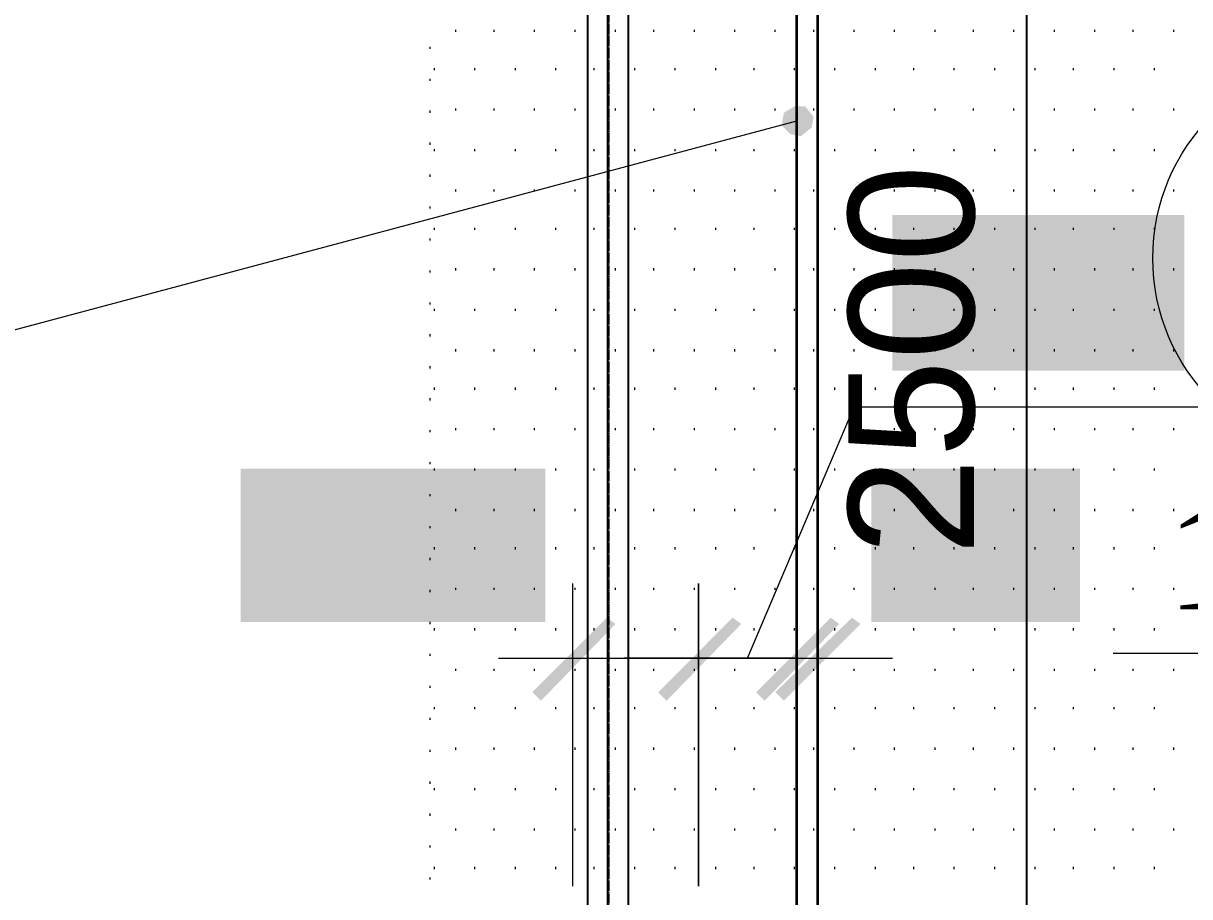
# Model space of a CAD drawing. Header units: millimetres. Extents: x -383313 to -161684, y -117025 to 99224.
# Drawn here: x -331678 to -329360, y -15649 to -13913 of the extents above; entities that cross this region are included whole.
import ezdxf
from ezdxf.enums import TextEntityAlignment as Align

# ---------------------------------------------------------------- set-up
doc = ezdxf.new("R2010")
doc.units = ezdxf.units.MM
doc.header["$MEASUREMENT"] = 0
doc.linetypes.add('PS-GOST2.303 5', pattern=[24, 20, -1.5, 1, -1.5])
doc.layers.get('Defpoints').update_dxf_attribs({"color": 31})
for name, color, linetype in [('001__КОНСТРУКТИВ__Двери', 13, 'Continuous'), ('001__КОНСТРУКТИВ__размеры внутр.', 7, 'Continuous'), ('0expl', 30, 'Continuous'), ('PDF_Geometry', 7, 'Continuous'), ('PDF_Solid Fills', 7, 'Continuous'), ('PS_Оси', 5, 'PS-GOST2.303 5')]:
    doc.layers.add(name, color=color, linetype=linetype)
doc.styles.add('PSTUDIO', font='arial.ttf')
doc.styles.add('TXT0', font='times.ttf')
doc.dimstyles.new('PS_TICK', dxfattribs={"dimscale": 100, "dimtxt": 2.5, "dimasz": 1, "dimexe": 2, "dimexo": 2, "dimgap": 1, "dimtad": 1, "dimdec": 0, "dimzin": 0, "dimdsep": 46, "dimtxsty": 'PSTUDIO', "dimblk": 'ARCHTICK', "dimcen": 2, "dimdle": 1.5, "dimse1": 1, "dimse2": 1, "dimadec": 0, "dimazin": 0, "dimtfac": 1, "dimtdec": 0, "dimtix": 1, "dimtmove": 1, "dimatfit": 3, "dimldrblk": 'ARCHTICK', "dimfxl": 1, "dimtolj": 1, "dimtzin": 0, "dimarcsym": 0})

# ---------------------------------------------------------------- blocks, each defined once
blk = doc.blocks.new('_ArchTick')
at = {"color": 0, "linetype": 'ByBlock', "const_width": 0.15}
blk.add_lwpolyline([(-0.5, -0.5), (0.5, 0.5)], dxfattribs=at)
blk = doc.blocks.new('*D281')
at = {"layer": '001__КОНСТРУКТИВ__размеры внутр.', "color": 0, "lineweight": -2, "ltscale": 100, "transparency": 16777216}
blk.add_line((-336984.8, -5432.1), (-336984.8, -20232.4), dxfattribs=at)
at = {"layer": 'Defpoints', "color": 0, "ltscale": 100, "transparency": 16777216}
for p in [(-330226.1, -5582.1), (-336984.8, -20082.4), (-335014.1, -20082.4)]:
    blk.add_point(p, dxfattribs=at)
at = {"layer": '001__КОНСТРУКТИВ__размеры внутр.', "color": 0, "lineweight": -2, "ltscale": 100, "transparency": 16777216, "xscale": 100, "yscale": 100, "zscale": 100}
for p, rotation in [((-336984.8, -5582.1), 90), ((-336984.8, -20082.4), 270)]:
    blk.add_blockref('_ArchTick', p, dxfattribs=dict(at, rotation=rotation))
at = {"layer": '001__КОНСТРУКТИВ__размеры внутр.', "color": 0, "ltscale": 100, "transparency": 16777216, "insert": (-337212.4, -12832.2), "char_height": 250, "attachment_point": 5, "rotation": 90, "style": 'PSTUDIO'}
blk.add_mtext('\\A1;14500', dxfattribs=at)
blk = doc.blocks.new('*D287')
at = {"layer": '001__КОНСТРУКТИВ__размеры внутр.', "color": 0, "lineweight": -2, "ltscale": 100, "transparency": 16777216}
blk.add_line((-329684.2, -13182.1), (-329684.2, -15982.1), dxfattribs=at)
at = {"layer": 'Defpoints', "color": 0, "ltscale": 100, "transparency": 16777216}
for p in [(-330226.1, -13332.1), (-330226.1, -15832.1), (-329684.2, -15832.1)]:
    blk.add_point(p, dxfattribs=at)
at = {"layer": '001__КОНСТРУКТИВ__размеры внутр.', "color": 0, "lineweight": -2, "ltscale": 100, "transparency": 16777216, "xscale": 100, "yscale": 100, "zscale": 100}
for p, rotation in [((-329684.2, -13332.1), 90), ((-329684.2, -15832.1), 270)]:
    blk.add_blockref('_ArchTick', p, dxfattribs=dict(at, rotation=rotation))
at = {"layer": '001__КОНСТРУКТИВ__размеры внутр.', "color": 0, "ltscale": 100, "transparency": 16777216, "insert": (-329911.8, -14582.1), "char_height": 250, "attachment_point": 5, "rotation": 90, "style": 'PSTUDIO'}
blk.add_mtext('\\A1;2500', dxfattribs=at)
blk = doc.blocks.new('be301')
at = {"color": 0, "linetype": 'ByBlock', "lineweight": 0}
blk.add_line((-4.79, -7.847), (4.668, -7.847), dxfattribs=at)
blk.add_circle((0, 0), 4, dxfattribs=at)
at = {"color": 0, "linetype": 'ByBlock', "lineweight": 0, "style": 'TXT0', "width": 0.8}
blk.add_attdef('ENOM', text='', height=3, dxfattribs=at).set_placement((0, 0), align=Align.MIDDLE)
at = {"color": 0, "linetype": 'ByBlock', "lineweight": 0, "style": 'TXT0', "width": 0.8, "flags": 1}
blk.add_attdef('ETYP', text='', height=3, dxfattribs=at).set_placement((0, 0), align=Align.MIDDLE)
at = {"color": 0, "linetype": 'ByBlock', "lineweight": 0, "style": 'TXT0', "flags": 1}
for tag, p, width in [('ENAI', (8.158, -1.004), 0.9), ('EPER', (13.86, -4.207), 0.9), ('NOTD', (13.646, -6.774), 0.9), ('WTOP', (13.646, -10.107), 0.9), ('KTG', (-4.212, -12.124), 0.8), ('WBOT', (13.646, -13.441), 0.9), ('ATOP', (13.646, -16.774), 0.9), ('ABOT', (13.646, -20.107), 0.9)]:
    blk.add_attdef(tag, p, '', height=2, dxfattribs=dict(at, width=width))
at = {"color": 0, "linetype": 'ByBlock', "lineweight": 0, "style": 'TXT0', "width": 0.9}
blk.add_attdef('EAREA', text='', height=2, dxfattribs=at).set_placement((0.047, -6.981), align=Align.CENTER)
blk = doc.blocks.new('A$Cf5759c35')
at = {"layer": 'PDF_Solid Fills'}
for points in [[(28629.9, 3945.5), (28608.7, 3945.5), (28604.5, 3941.2), (28600.2, 3937), (28596, 3928.5), (28591.8, 3924.3), (28587.5, 3920.1), (28583.3, 3911.6), (28579.1, 3911.6), (28570.6, 3907.4), (28566.4, 3903.1), (28562.1, 3898.9), (28553.7, 3894.7), (28596, 3890.4), (28596, 3695.7), (28629.9, 3695.7)], [(28786.5, 3945.5), (28786.5, 3945.5), (28765.3, 3945.5), (28756.9, 3941.2), (28752.6, 3941.2), (28744.2, 3937), (28739.9, 3932.8), (28735.7, 3928.5), (28731.5, 3924.3), (28790.7, 3920.1), (28795, 3920.1), (28803.4, 3920.1), (28807.7, 3915.8), (28811.9, 3915.8), (28820.4, 3911.6), (28824.6, 3907.4), (28824.6, 3903.1), (28828.8, 3898.9), (28833.1, 3890.4), (28837.3, 3886.2), (28837.3, 3877.7), (28837.3, 3873.5), (28837.3, 3865), (28837.3, 3860.8), (28837.3, 3852.3), (28837.3, 3843.9), (28833.1, 3839.6), (28833.1, 3831.2), (28828.8, 3826.9), (28824.6, 3822.7), (28820.4, 3818.5), (28816.1, 3814.2), (28841.5, 3814.2), (28841.5, 3805.8), (28841.5, 3805.8), (28841.5, 3797.3), (28841.5, 3788.8), (28841.5, 3784.6), (28837.3, 3776.1), (28837.3, 3767.7), (28837.3, 3767.7), (28833.1, 3759.2), (28833.1, 3750.7), (28828.8, 3746.5), (28824.6, 3742.3), (28824.6, 3738), (28820.4, 3733.8), (28811.9, 3725.3), (28807.7, 3721.1), (28803.4, 3721.1), (28799.2, 3716.9), (28790.7, 3716.9), (28782.3, 3716.9), (28841.5, 3712.6), (28845.8, 3716.9), (28850, 3725.3), (28854.2, 3729.6), (28854.2, 3738), (28858.5, 3742.3), (28862.7, 3750.7), (28862.7, 3750.7), (28862.7, 3755), (28866.9, 3759.2), (28866.9, 3767.7), (28866.9, 3771.9), (28871.2, 3780.4), (28871.2, 3784.6), (28871.2, 3793.1), (28871.2, 3801.5), (28871.2, 3810), (28871.2, 3818.5), (28871.2, 3826.9), (28871.2, 3826.9), (28871.2, 3835.4), (28871.2, 3843.9), (28871.2, 3852.3), (28871.2, 3860.8), (28871.2, 3869.3), (28866.9, 3873.5), (28866.9, 3882), (28866.9, 3886.2), (28862.7, 3890.4), (28862.7, 3894.7), (28862.7, 3898.9), (28858.5, 3903.1), (28854.2, 3911.6), (28850, 3915.8), (28845.8, 3920.1), (28841.5, 3924.3), (28837.3, 3928.5), (28833.1, 3932.8), (28824.6, 3937), (28820.4, 3941.2), (28811.9, 3941.2), (28807.7, 3945.5), (28799.2, 3945.5), (28795, 3945.5)], [(29057.4, 3941.2), (28930.4, 3941.2), (28909.3, 3814.2), (28938.9, 3810), (28938.9, 3814.2), (28943.1, 3818.5), (28951.6, 3822.7), (28955.8, 3826.9), (28955.8, 3826.9), (28960.1, 3831.2), (28968.5, 3831.2), (28977, 3835.4), (28981.2, 3835.4), (29044.7, 3839.6), (29044.7, 3839.6), (29040.5, 3843.9), (28943.1, 3843.9), (28955.8, 3911.6), (29057.4, 3911.6)], [(28731.5, 3924.3), (28727.2, 3920.1), (28723, 3915.8), (28718.8, 3907.4), (28714.5, 3903.1), (28714.5, 3898.9), (28710.3, 3890.4), (28710.3, 3886.2), (28710.3, 3877.7), (28706.1, 3869.3), (28706.1, 3860.8), (28706.1, 3856.6), (28710.3, 3852.3), (28710.3, 3843.9), (28710.3, 3835.4), (28714.5, 3831.2), (28714.5, 3822.7), (28718.8, 3818.5), (28723, 3814.2), (28723, 3805.8), (28727.2, 3801.5), (28790.7, 3805.8), (28782.3, 3805.8), (28778, 3810), (28769.6, 3810), (28765.3, 3814.2), (28761.1, 3818.5), (28752.6, 3822.7), (28752.6, 3822.7), (28748.4, 3826.9), (28744.2, 3835.4), (28744.2, 3839.6), (28739.9, 3848.1), (28739.9, 3852.3), (28739.9, 3860.8), (28739.9, 3869.3), (28739.9, 3873.5), (28744.2, 3882), (28744.2, 3886.2), (28748.4, 3894.7), (28748.4, 3898.9), (28752.6, 3903.1), (28761.1, 3911.6), (28765.3, 3915.8), (28769.6, 3915.8), (28778, 3920.1), (28782.3, 3920.1), (28790.7, 3920.1)], [(28553.7, 3894.7), (28549.4, 3890.4), (28545.2, 3886.2), (28536.7, 3882), (28536.7, 3852.3), (28536.7, 3856.6), (28545.2, 3856.6), (28549.4, 3860.8), (28553.7, 3860.8), (28562.1, 3865), (28570.6, 3869.3), (28570.6, 3869.3), (28574.8, 3873.5), (28583.3, 3877.7), (28587.5, 3882), (28591.8, 3886.2), (28596, 3890.4)], [(28989.7, 3860.8), (28989.7, 3860.8), (28977, 3860.8), (28968.5, 3856.6), (28960.1, 3856.6), (28955.8, 3852.3), (28951.6, 3848.1), (28943.1, 3843.9), (29040.5, 3843.9), (29036.3, 3848.1), (29027.8, 3852.3), (29023.6, 3856.6), (29019.3, 3856.6), (29010.9, 3860.8), (29006.6, 3860.8), (28998.2, 3860.8)], [(29044.7, 3839.6), (28981.2, 3835.4), (28989.7, 3835.4), (28998.2, 3831.2), (29006.6, 3831.2), (29010.9, 3826.9), (29015.1, 3822.7), (29019.3, 3818.5), (29023.6, 3814.2), (29027.8, 3810), (29032, 3805.8), (29032, 3797.3), (29036.3, 3793.1), (29036.3, 3784.6), (29036.3, 3776.1), (29036.3, 3776.1), (29036.3, 3771.9), (29036.3, 3763.4), (29032, 3755), (29032, 3750.7), (29027.8, 3742.3), (29023.6, 3738), (29019.3, 3733.8), (29019.3, 3733.8), (29015.1, 3725.3), (29006.6, 3725.3), (29002.4, 3721.1), (28998.2, 3716.9), (28989.7, 3716.9), (28981.2, 3716.9), (29044.7, 3716.9), (29049, 3721.1), (29049, 3721.1), (29053.2, 3729.6), (29057.4, 3733.8), (29061.7, 3738), (29061.7, 3746.5), (29065.9, 3750.7), (29065.9, 3759.2), (29065.9, 3767.7), (29070.1, 3771.9), (29070.1, 3780.4), (29070.1, 3784.6), (29065.9, 3788.8), (29065.9, 3797.3), (29065.9, 3805.8), (29061.7, 3810), (29061.7, 3818.5), (29057.4, 3822.7), (29053.2, 3826.9), (29049, 3835.4)], [(28816.1, 3814.2), (28807.7, 3810), (28795, 3810), (28790.7, 3805.8), (28727.2, 3801.5), (28731.5, 3801.5), (28739.9, 3797.3), (28744.2, 3793.1), (28748.4, 3788.8), (28756.9, 3784.6), (28761.1, 3784.6), (28769.6, 3780.4), (28773.8, 3780.4), (28782.3, 3780.4), (28782.3, 3780.4), (28790.7, 3780.4), (28799.2, 3780.4), (28803.4, 3784.6), (28811.9, 3784.6), (28816.1, 3788.8), (28816.1, 3788.8), (28824.6, 3793.1), (28828.8, 3797.3), (28833.1, 3801.5), (28837.3, 3805.8), (28841.5, 3814.2)], [(28739.9, 3755), (28714.5, 3755), (28714.5, 3742.3), (28718.8, 3733.8), (28718.8, 3729.6), (28723, 3721.1), (28727.2, 3716.9), (28731.5, 3712.6), (28735.7, 3708.4), (28735.7, 3704.2), (28744.2, 3699.9), (28748.4, 3699.9), (28752.6, 3695.7), (28761.1, 3695.7), (28769.6, 3691.5), (28773.8, 3691.5), (28782.3, 3691.5), (28786.5, 3691.5), (28795, 3691.5), (28799.2, 3691.5), (28807.7, 3695.7), (28811.9, 3695.7), (28820.4, 3699.9), (28824.6, 3704.2), (28833.1, 3704.2), (28837.3, 3708.4), (28841.5, 3712.6), (28782.3, 3716.9), (28782.3, 3716.9), (28773.8, 3716.9), (28765.3, 3721.1), (28761.1, 3721.1), (28756.9, 3725.3), (28752.6, 3729.6), (28748.4, 3733.8), (28744.2, 3742.3), (28744.2, 3746.5)], [(28934.7, 3763.4), (28900.8, 3759.2), (28905, 3759.2), (28905, 3742.3), (28909.3, 3738), (28909.3, 3729.6), (28913.5, 3725.3), (28917.7, 3721.1), (28922, 3716.9), (28926.2, 3712.6), (28930.4, 3708.4), (28934.7, 3704.2), (28943.1, 3699.9), (28947.4, 3695.7), (28955.8, 3695.7), (28960.1, 3695.7), (28968.5, 3691.5), (28977, 3691.5), (28981.2, 3691.5), (28985.5, 3691.5), (28989.7, 3691.5), (28998.2, 3691.5), (29006.6, 3695.7), (29010.9, 3695.7), (29019.3, 3699.9), (29023.6, 3699.9), (29027.8, 3704.2), (29036.3, 3708.4), (29040.5, 3712.6), (29044.7, 3716.9), (28981.2, 3716.9), (28981.2, 3716.9), (28977, 3716.9), (28968.5, 3716.9), (28964.3, 3721.1), (28955.8, 3725.3), (28951.6, 3729.6), (28947.4, 3733.8), (28943.1, 3738), (28943.1, 3742.3), (28938.9, 3750.7), (28934.7, 3755)], [(27330.2, 3441.7), (27309.1, 3441.7), (27300.6, 3437.5), (27296.4, 3437.5), (27287.9, 3433.2), (27283.7, 3433.2), (27279.4, 3429), (27275.2, 3424.8), (27271, 3420.5), (27266.7, 3416.3), (27262.5, 3412.1), (27258.3, 3403.6), (27254, 3399.4), (27254, 3390.9), (27249.8, 3386.7), (27249.8, 3378.2), (27249.8, 3369.7), (27279.4, 3365.5), (27279.4, 3374), (27283.7, 3382.4), (27283.7, 3386.7), (27287.9, 3395.1), (27292.1, 3399.4), (27296.4, 3403.6), (27296.4, 3407.8), (27304.8, 3412.1), (27309.1, 3412.1), (27313.3, 3416.3), (27321.8, 3416.3), (27330.2, 3416.3), (27393.7, 3416.3), (27385.3, 3424.8), (27385.3, 3424.8), (27381, 3429), (27376.8, 3429), (27372.6, 3433.2), (27364.1, 3437.5), (27359.9, 3437.5), (27351.4, 3441.7), (27347.2, 3441.7), (27338.7, 3441.7)], [(27596.9, 3437.5), (27469.9, 3437.5), (27448.8, 3310.5), (27478.4, 3306.2), (27478.4, 3310.5), (27482.6, 3314.7), (27491.1, 3318.9), (27495.3, 3323.2), (27495.3, 3323.2), (27499.6, 3327.4), (27508, 3327.4), (27516.5, 3331.6), (27520.7, 3331.6), (27584.2, 3335.9), (27584.2, 3335.9), (27580, 3340.1), (27482.6, 3340.1), (27495.3, 3407.8), (27596.9, 3407.8)], [(27719.7, 3441.7), (27719.7, 3441.7), (27694.3, 3441.7), (27690.1, 3437.5), (27685.8, 3437.5), (27677.4, 3433.2), (27673.1, 3429), (27673.1, 3429), (27668.9, 3424.8), (27664.7, 3416.3), (27719.7, 3416.3), (27719.7, 3416.3), (27728.2, 3416.3), (27732.4, 3416.3), (27740.9, 3412.1), (27745.1, 3407.8), (27749.3, 3403.6), (27753.6, 3395.1), (27753.6, 3395.1), (27757.8, 3390.9), (27757.8, 3386.7), (27762, 3382.4), (27762, 3378.2), (27762, 3374), (27766.3, 3365.5), (27766.3, 3357), (27766.3, 3352.8), (27766.3, 3344.3), (27766.3, 3335.9), (27766.3, 3323.2), (27766.3, 3314.7), (27766.3, 3314.7), (27766.3, 3302), (27766.3, 3293.5), (27766.3, 3285.1), (27766.3, 3276.6), (27766.3, 3272.4), (27766.3, 3263.9), (27762, 3255.4), (27762, 3251.2), (27762, 3247), (27757.8, 3242.7), (27757.8, 3238.5), (27753.6, 3234.3), (27753.6, 3230), (27749.3, 3225.8), (27740.9, 3221.6), (27736.6, 3217.3), (27732.4, 3213.1), (27723.9, 3213.1), (27719.7, 3213.1), (27664.7, 3208.9), (27668.9, 3204.6), (27673.1, 3200.4), (27677.4, 3196.2), (27685.8, 3196.2), (27690.1, 3191.9), (27698.5, 3191.9), (27702.8, 3187.7), (27711.2, 3187.7), (27719.7, 3187.7), (27719.7, 3187.7), (27728.2, 3187.7), (27732.4, 3187.7), (27740.9, 3191.9), (27745.1, 3191.9), (27753.6, 3196.2), (27757.8, 3200.4), (27762, 3200.4), (27766.3, 3204.6), (27770.5, 3208.9), (27774.7, 3213.1), (27779, 3217.3), (27783.2, 3225.8), (27783.2, 3230), (27787.4, 3238.5), (27791.7, 3242.7), (27791.7, 3247), (27791.7, 3251.2), (27795.9, 3255.4), (27795.9, 3263.9), (27795.9, 3268.1), (27795.9, 3276.6), (27800.1, 3285.1), (27800.1, 3289.3), (27800.1, 3297.8), (27800.1, 3306.2), (27800.1, 3314.7), (27800.1, 3318.9), (27800.1, 3327.4), (27800.1, 3335.9), (27800.1, 3344.3), (27800.1, 3348.6), (27795.9, 3357), (27795.9, 3361.3), (27795.9, 3369.7), (27795.9, 3374), (27791.7, 3382.4), (27791.7, 3386.7), (27787.4, 3395.1), (27783.2, 3399.4), (27783.2, 3407.8), (27779, 3412.1), (27779, 3412.1), (27774.7, 3416.3), (27770.5, 3420.5), (27766.3, 3429), (27757.8, 3433.2), (27753.6, 3433.2), (27753.6, 3437.5), (27745.1, 3437.5), (27740.9, 3441.7), (27732.4, 3441.7), (27723.9, 3441.7)], [(28634.1, 3441.7), (28608.7, 3441.7), (28494.4, 3280.8), (28494.4, 3251.2), (28604.5, 3251.2), (28604.5, 3191.9), (28634.1, 3191.9), (28634.1, 3251.2), (28668, 3251.2), (28668, 3280.8), (28634.1, 3280.8), (28524, 3280.8), (28604.5, 3390.9)], [(28634.1, 3441.7), (28604.5, 3390.9), (28604.5, 3280.8), (28524, 3280.8), (28634.1, 3280.8)], [(28782.3, 3441.7), (28782.3, 3441.7), (28756.9, 3441.7), (28752.6, 3437.5), (28748.4, 3437.5), (28739.9, 3433.2), (28735.7, 3429), (28735.7, 3429), (28731.5, 3424.8), (28727.2, 3416.3), (28782.3, 3416.3), (28782.3, 3416.3), (28790.7, 3416.3), (28795, 3416.3), (28803.4, 3412.1), (28807.7, 3407.8), (28811.9, 3403.6), (28816.1, 3395.1), (28816.1, 3395.1), (28820.4, 3390.9), (28820.4, 3386.7), (28824.6, 3382.4), (28824.6, 3378.2), (28824.6, 3374), (28828.8, 3365.5), (28828.8, 3357), (28828.8, 3352.8), (28828.8, 3344.3), (28828.8, 3335.9), (28828.8, 3323.2), (28828.8, 3314.7), (28828.8, 3314.7), (28828.8, 3302), (28828.8, 3293.5), (28828.8, 3285.1), (28828.8, 3276.6), (28828.8, 3272.4), (28828.8, 3263.9), (28824.6, 3255.4), (28824.6, 3251.2), (28824.6, 3247), (28820.4, 3242.7), (28820.4, 3238.5), (28816.1, 3234.3), (28816.1, 3230), (28811.9, 3225.8), (28803.4, 3221.6), (28799.2, 3217.3), (28795, 3213.1), (28786.5, 3213.1), (28782.3, 3213.1), (28727.2, 3208.9), (28731.5, 3204.6), (28735.7, 3200.4), (28739.9, 3196.2), (28748.4, 3196.2), (28752.6, 3191.9), (28761.1, 3191.9), (28765.3, 3187.7), (28773.8, 3187.7), (28782.3, 3187.7), (28782.3, 3187.7), (28790.7, 3187.7), (28795, 3187.7), (28803.4, 3191.9), (28807.7, 3191.9), (28816.1, 3196.2), (28820.4, 3200.4), (28824.6, 3200.4), (28828.8, 3204.6), (28833.1, 3208.9), (28837.3, 3213.1), (28841.5, 3217.3), (28845.8, 3225.8), (28845.8, 3230), (28850, 3238.5), (28854.2, 3242.7), (28854.2, 3247), (28854.2, 3251.2), (28858.5, 3255.4), (28858.5, 3263.9), (28858.5, 3268.1), (28858.5, 3276.6), (28862.7, 3285.1), (28862.7, 3289.3), (28862.7, 3297.8), (28862.7, 3306.2), (28862.7, 3314.7), (28862.7, 3318.9), (28862.7, 3327.4), (28862.7, 3335.9), (28862.7, 3344.3), (28862.7, 3348.6), (28858.5, 3357), (28858.5, 3361.3), (28858.5, 3369.7), (28858.5, 3374), (28854.2, 3382.4), (28854.2, 3386.7), (28850, 3395.1), (28845.8, 3399.4), (28845.8, 3407.8), (28841.5, 3412.1), (28841.5, 3412.1), (28837.3, 3416.3), (28833.1, 3420.5), (28828.8, 3429), (28820.4, 3433.2), (28816.1, 3433.2), (28816.1, 3437.5), (28807.7, 3437.5), (28803.4, 3441.7), (28795, 3441.7), (28786.5, 3441.7)], [(27393.7, 3416.3), (27330.2, 3416.3), (27347.2, 3416.3), (27351.4, 3412.1), (27359.9, 3407.8), (27364.1, 3403.6), (27364.1, 3403.6), (27368.3, 3399.4), (27372.6, 3395.1), (27376.8, 3386.7), (27376.8, 3382.4), (27376.8, 3374), (27376.8, 3369.7), (27376.8, 3361.3), (27372.6, 3357), (27372.6, 3348.6), (27368.3, 3344.3), (27364.1, 3335.9), (27359.9, 3335.9), (27355.6, 3331.6), (27351.4, 3327.4), (27347.2, 3323.2), (27342.9, 3314.7), (27338.7, 3310.5), (27334.5, 3306.2), (27326, 3302), (27321.8, 3297.8), (27313.3, 3289.3), (27309.1, 3285.1), (27300.6, 3280.8), (27296.4, 3272.4), (27287.9, 3268.1), (27283.7, 3263.9), (27279.4, 3259.7), (27275.2, 3255.4), (27271, 3251.2), (27266.7, 3247), (27262.5, 3242.7), (27258.3, 3238.5), (27254, 3230), (27254, 3225.8), (27249.8, 3217.3), (27245.6, 3213.1), (27245.6, 3213.1), (27245.6, 3204.6), (27245.6, 3200.4), (27241.3, 3191.9), (27410.7, 3191.9), (27410.7, 3221.6), (27287.9, 3221.6), (27287.9, 3221.6), (27287.9, 3225.8), (27292.1, 3234.3), (27300.6, 3238.5), (27300.6, 3238.5), (27304.8, 3242.7), (27309.1, 3247), (27313.3, 3251.2), (27321.8, 3255.4), (27326, 3263.9), (27334.5, 3268.1), (27334.5, 3272.4), (27342.9, 3276.6), (27351.4, 3280.8), (27355.6, 3289.3), (27359.9, 3293.5), (27364.1, 3297.8), (27372.6, 3302), (27376.8, 3306.2), (27376.8, 3310.5), (27381, 3314.7), (27385.3, 3314.7), (27389.5, 3323.2), (27393.7, 3327.4), (27398, 3331.6), (27398, 3340.1), (27402.2, 3344.3), (27402.2, 3348.6), (27406.4, 3352.8), (27406.4, 3361.3), (27406.4, 3365.5), (27406.4, 3374), (27406.4, 3374), (27406.4, 3382.4), (27406.4, 3386.7), (27406.4, 3395.1), (27402.2, 3399.4), (27398, 3407.8), (27398, 3412.1)], [(27664.7, 3416.3), (27660.4, 3412.1), (27656.2, 3407.8), (27652, 3399.4), (27647.7, 3395.1), (27647.7, 3386.7), (27643.5, 3386.7), (27643.5, 3378.2), (27643.5, 3374), (27639.3, 3365.5), (27639.3, 3361.3), (27639.3, 3352.8), (27639.3, 3348.6), (27639.3, 3340.1), (27639.3, 3331.6), (27635, 3323.2), (27635, 3314.7), (27635, 3310.5), (27635, 3302), (27639.3, 3293.5), (27639.3, 3285.1), (27639.3, 3276.6), (27639.3, 3268.1), (27639.3, 3263.9), (27643.5, 3255.4), (27643.5, 3251.2), (27647.7, 3242.7), (27647.7, 3238.5), (27652, 3234.3), (27652, 3225.8), (27656.2, 3221.6), (27660.4, 3217.3), (27660.4, 3213.1), (27664.7, 3208.9), (27719.7, 3213.1), (27715.5, 3213.1), (27711.2, 3213.1), (27702.8, 3217.3), (27698.5, 3217.3), (27694.3, 3221.6), (27685.8, 3225.8), (27681.6, 3234.3), (27681.6, 3234.3), (27681.6, 3238.5), (27677.4, 3242.7), (27677.4, 3247), (27673.1, 3251.2), (27673.1, 3259.7), (27673.1, 3263.9), (27668.9, 3272.4), (27668.9, 3280.8), (27668.9, 3289.3), (27668.9, 3297.8), (27668.9, 3306.2), (27668.9, 3314.7), (27668.9, 3323.2), (27668.9, 3331.6), (27668.9, 3340.1), (27668.9, 3348.6), (27668.9, 3357), (27673.1, 3361.3), (27673.1, 3369.7), (27673.1, 3374), (27677.4, 3382.4), (27677.4, 3386.7), (27681.6, 3390.9), (27681.6, 3395.1), (27685.8, 3399.4), (27690.1, 3403.6), (27694.3, 3407.8), (27698.5, 3412.1), (27702.8, 3416.3), (27711.2, 3416.3), (27719.7, 3416.3)], [(28727.2, 3416.3), (28723, 3412.1), (28718.8, 3407.8), (28714.5, 3399.4), (28710.3, 3395.1), (28710.3, 3386.7), (28706.1, 3386.7), (28706.1, 3378.2), (28706.1, 3374), (28701.8, 3365.5), (28701.8, 3361.3), (28701.8, 3352.8), (28701.8, 3348.6), (28701.8, 3340.1), (28701.8, 3331.6), (28697.6, 3323.2), (28697.6, 3314.7), (28697.6, 3310.5), (28697.6, 3302), (28701.8, 3293.5), (28701.8, 3285.1), (28701.8, 3276.6), (28701.8, 3268.1), (28701.8, 3263.9), (28706.1, 3255.4), (28706.1, 3251.2), (28710.3, 3242.7), (28710.3, 3238.5), (28714.5, 3234.3), (28714.5, 3225.8), (28718.8, 3221.6), (28723, 3217.3), (28723, 3213.1), (28727.2, 3208.9), (28782.3, 3213.1), (28778, 3213.1), (28773.8, 3213.1), (28765.3, 3217.3), (28761.1, 3217.3), (28756.9, 3221.6), (28748.4, 3225.8), (28744.2, 3234.3), (28744.2, 3234.3), (28744.2, 3238.5), (28739.9, 3242.7), (28739.9, 3247), (28735.7, 3251.2), (28735.7, 3259.7), (28735.7, 3263.9), (28731.5, 3272.4), (28731.5, 3280.8), (28731.5, 3289.3), (28731.5, 3297.8), (28731.5, 3306.2), (28731.5, 3314.7), (28731.5, 3323.2), (28731.5, 3331.6), (28731.5, 3340.1), (28731.5, 3348.6), (28731.5, 3357), (28735.7, 3361.3), (28735.7, 3369.7), (28735.7, 3374), (28739.9, 3382.4), (28739.9, 3386.7), (28744.2, 3390.9), (28744.2, 3395.1), (28748.4, 3399.4), (28752.6, 3403.6), (28756.9, 3407.8), (28761.1, 3412.1), (28765.3, 3416.3), (28773.8, 3416.3), (28782.3, 3416.3)], [(27529.2, 3357), (27529.2, 3357), (27516.5, 3357), (27508, 3352.8), (27499.6, 3352.8), (27495.3, 3348.6), (27491.1, 3344.3), (27482.6, 3340.1), (27580, 3340.1), (27575.8, 3344.3), (27567.3, 3348.6), (27563.1, 3352.8), (27558.8, 3352.8), (27550.4, 3357), (27546.1, 3357), (27537.7, 3357)], [(27584.2, 3335.9), (27520.7, 3331.6), (27529.2, 3331.6), (27537.7, 3327.4), (27546.1, 3327.4), (27550.4, 3323.2), (27554.6, 3318.9), (27558.8, 3314.7), (27563.1, 3310.5), (27567.3, 3306.2), (27571.5, 3302), (27571.5, 3293.5), (27575.8, 3289.3), (27575.8, 3280.8), (27575.8, 3272.4), (27575.8, 3272.4), (27575.8, 3268.1), (27575.8, 3259.7), (27571.5, 3251.2), (27571.5, 3247), (27567.3, 3238.5), (27563.1, 3234.3), (27558.8, 3230), (27558.8, 3230), (27554.6, 3221.6), (27546.1, 3221.6), (27541.9, 3217.3), (27537.7, 3213.1), (27529.2, 3213.1), (27520.7, 3213.1), (27584.2, 3213.1), (27588.5, 3217.3), (27588.5, 3217.3), (27592.7, 3225.8), (27596.9, 3230), (27601.2, 3234.3), (27601.2, 3242.7), (27605.4, 3247), (27605.4, 3255.4), (27605.4, 3263.9), (27609.6, 3268.1), (27609.6, 3276.6), (27609.6, 3280.8), (27605.4, 3285.1), (27605.4, 3293.5), (27605.4, 3302), (27601.2, 3306.2), (27601.2, 3314.7), (27596.9, 3318.9), (27592.7, 3323.2), (27588.5, 3331.6)], [(27474.2, 3259.7), (27440.3, 3255.4), (27444.5, 3255.4), (27444.5, 3238.5), (27448.8, 3234.3), (27448.8, 3225.8), (27453, 3221.6), (27457.2, 3217.3), (27461.5, 3213.1), (27465.7, 3208.9), (27469.9, 3204.6), (27474.2, 3200.4), (27482.6, 3196.2), (27486.9, 3191.9), (27495.3, 3191.9), (27499.6, 3191.9), (27508, 3187.7), (27516.5, 3187.7), (27520.7, 3187.7), (27525, 3187.7), (27529.2, 3187.7), (27537.7, 3187.7), (27546.1, 3191.9), (27550.4, 3191.9), (27558.8, 3196.2), (27563.1, 3196.2), (27567.3, 3200.4), (27575.8, 3204.6), (27580, 3208.9), (27584.2, 3213.1), (27520.7, 3213.1), (27520.7, 3213.1), (27516.5, 3213.1), (27508, 3213.1), (27503.8, 3217.3), (27495.3, 3221.6), (27491.1, 3225.8), (27486.9, 3230), (27482.6, 3234.3), (27482.6, 3238.5), (27478.4, 3247), (27474.2, 3251.2)]]:
    blk.add_hatch(color=8, dxfattribs=at).paths.add_polyline_path(points)
at = {"layer": 'PDF_Geometry', "color": 8, "lineweight": 35}
blk.add_lwpolyline([(38379.2, 12310.5), (28320.8, 12310.5), (28320.8, -7277.1), (28422.4, -7277.1), (28422.4, -3564.5), (28363.2, -3564.5), (28363.2, -1066.8), (28422.4, -1066.8), (28422.4, 2434.2), (28363.2, 2434.2), (28363.2, 4931.8), (28422.4, 4931.8), (28422.4, 8432.8), (28363.2, 8432.8), (28363.2, 10934.7), (28422.4, 10934.7), (28422.4, 12208.9), (38379.2, 12208.9)], dxfattribs=at)
at = {"layer": 'PDF_Geometry', "color": 8, "lineweight": 9}
for points in [[(27643.5, 4334.9), (27643.5, 4339.2)], [(27719.7, 4334.9), (27719.7, 4339.2)], [(27800.1, 4334.9), (27800.1, 4339.2)], [(27880.6, 4334.9), (27880.6, 4339.2)], [(27961, 4334.9), (27961, 4339.2)], [(28037.2, 4334.9), (28037.2, 4339.2)], [(28117.6, 4334.9), (28117.6, 4339.2)], [(28198.1, 4334.9), (28198.1, 4339.2)], [(28278.5, 4334.9), (28278.5, 4339.2)], [(28354.7, 4334.9), (28354.7, 4339.2)], [(28435.1, 4334.9), (28435.1, 4339.2)], [(28515.6, 4334.9), (28515.6, 4339.2)], [(28596, 4334.9), (28596, 4339.2)], [(28672.2, 4334.9), (28672.2, 4339.2)], [(28752.6, 4334.9), (28752.6, 4339.2)], [(28833.1, 4334.9), (28833.1, 4339.2)], [(28913.5, 4334.9), (28913.5, 4339.2)], [(28989.7, 4334.9), (28989.7, 4339.2)], [(29070.1, 4334.9), (29070.1, 4339.2)], [(27601.2, 4258.7), (27601.2, 4263)], [(27681.6, 4258.7), (27681.6, 4263)], [(27762, 4258.7), (27762, 4263)], [(27842.5, 4258.7), (27842.5, 4263)], [(27918.7, 4258.7), (27918.7, 4263)], [(27999.1, 4258.7), (27999.1, 4263)], [(28079.5, 4258.7), (28079.5, 4263)], [(28160, 4258.7), (28160, 4263)], [(28236.2, 4258.7), (28236.2, 4263)], [(28316.6, 4258.7), (28316.6, 4263)], [(28397, 4258.7), (28397, 4263)], [(28477.5, 4258.7), (28477.5, 4263)], [(28553.7, 4258.7), (28553.7, 4263)], [(28634.1, 4258.7), (28634.1, 4263)], [(28714.5, 4258.7), (28714.5, 4263)], [(28795, 4258.7), (28795, 4263)], [(28871.2, 4258.7), (28871.2, 4263)], [(28951.6, 4258.7), (28951.6, 4263)], [(29032, 4258.7), (29032, 4263)], [(27643.5, 4178.3), (27643.5, 4182.5)], [(27719.7, 4178.3), (27719.7, 4182.5)], [(27800.1, 4178.3), (27800.1, 4182.5)], [(27880.6, 4178.3), (27880.6, 4182.5)], [(27961, 4178.3), (27961, 4182.5)], [(28037.2, 4178.3), (28037.2, 4182.5)], [(28117.6, 4178.3), (28117.6, 4182.5)], [(28198.1, 4178.3), (28198.1, 4182.5)], [(28278.5, 4178.3), (28278.5, 4182.5)], [(28354.7, 4178.3), (28354.7, 4182.5)], [(28435.1, 4178.3), (28435.1, 4182.5)], [(28515.6, 4178.3), (28515.6, 4182.5)], [(28596, 4178.3), (28596, 4182.5)], [(28672.2, 4178.3), (28672.2, 4182.5)], [(28752.6, 4178.3), (28752.6, 4182.5)], [(28833.1, 4178.3), (28833.1, 4182.5)], [(28913.5, 4178.3), (28913.5, 4182.5)], [(28989.7, 4178.3), (28989.7, 4182.5)], [(29070.1, 4178.3), (29070.1, 4182.5)], [(27601.2, 4097.9), (27601.2, 4102.1)], [(27681.6, 4097.9), (27681.6, 4102.1)], [(27762, 4097.9), (27762, 4102.1)], [(27842.5, 4097.9), (27842.5, 4102.1)], [(27918.7, 4097.9), (27918.7, 4102.1)], [(27999.1, 4097.9), (27999.1, 4102.1)], [(28079.5, 4097.9), (28079.5, 4102.1)], [(28160, 4097.9), (28160, 4102.1)], [(28236.2, 4097.9), (28236.2, 4102.1)], [(28316.6, 4097.9), (28316.6, 4102.1)], [(28397, 4097.9), (28397, 4102.1)], [(28477.5, 4097.9), (28477.5, 4102.1)], [(28553.7, 4097.9), (28553.7, 4102.1)], [(28634.1, 4097.9), (28634.1, 4102.1)], [(28714.5, 4097.9), (28714.5, 4102.1)], [(28795, 4097.9), (28795, 4102.1)], [(28871.2, 4097.9), (28871.2, 4102.1)], [(28951.6, 4097.9), (28951.6, 4102.1)], [(29032, 4097.9), (29032, 4102.1)], [(27643.5, 4017.4), (27643.5, 4021.7)], [(27719.7, 4017.4), (27719.7, 4021.7)], [(27800.1, 4017.4), (27800.1, 4021.7)], [(27880.6, 4017.4), (27880.6, 4021.7)], [(27961, 4017.4), (27961, 4021.7)], [(28037.2, 4017.4), (28037.2, 4021.7)], [(28117.6, 4017.4), (28117.6, 4021.7)], [(28198.1, 4017.4), (28198.1, 4021.7)], [(28278.5, 4017.4), (28278.5, 4021.7)], [(28354.7, 4017.4), (28354.7, 4021.7)], [(28435.1, 4017.4), (28435.1, 4021.7)], [(28515.6, 4017.4), (28515.6, 4021.7)], [(28596, 4017.4), (28596, 4021.7)], [(28672.2, 4017.4), (28672.2, 4021.7)], [(28752.6, 4017.4), (28752.6, 4021.7)], [(28833.1, 4017.4), (28833.1, 4021.7)], [(28913.5, 4017.4), (28913.5, 4021.7)], [(28989.7, 4017.4), (28989.7, 4021.7)], [(29070.1, 4017.4), (29070.1, 4021.7)], [(27601.2, 3941.2), (27601.2, 3945.5)], [(27681.6, 3941.2), (27681.6, 3945.5)], [(27762, 3941.2), (27762, 3945.5)], [(27842.5, 3941.2), (27842.5, 3945.5)], [(27918.7, 3941.2), (27918.7, 3945.5)], [(27999.1, 3941.2), (27999.1, 3945.5)], [(28079.5, 3941.2), (28079.5, 3945.5)], [(28160, 3941.2), (28160, 3945.5)], [(28236.2, 3941.2), (28236.2, 3945.5)], [(28316.6, 3941.2), (28316.6, 3945.5)], [(28397, 3941.2), (28397, 3945.5)], [(28477.5, 3941.2), (28477.5, 3945.5)], [(28553.7, 3941.2), (28553.7, 3945.5)], [(28634.1, 3941.2), (28634.1, 3945.5)], [(28714.5, 3941.2), (28714.5, 3945.5)], [(28795, 3941.2), (28795, 3945.5)], [(28871.2, 3941.2), (28871.2, 3945.5)], [(28951.6, 3941.2), (28951.6, 3945.5)], [(29032, 3941.2), (29032, 3945.5)], [(27643.5, 3860.8), (27643.5, 3865)], [(27719.7, 3860.8), (27719.7, 3865)], [(27800.1, 3860.8), (27800.1, 3865)], [(27880.6, 3860.8), (27880.6, 3865)], [(27961, 3860.8), (27961, 3865)], [(28037.2, 3860.8), (28037.2, 3865)], [(28117.6, 3860.8), (28117.6, 3865)], [(28198.1, 3860.8), (28198.1, 3865)], [(28278.5, 3860.8), (28278.5, 3865)], [(28354.7, 3860.8), (28354.7, 3865)], [(28435.1, 3860.8), (28435.1, 3865)], [(28515.6, 3860.8), (28515.6, 3865)], [(28596, 3860.8), (28596, 3865)], [(28672.2, 3860.8), (28672.2, 3865)], [(28752.6, 3860.8), (28752.6, 3865)], [(28833.1, 3860.8), (28833.1, 3865)], [(28913.5, 3860.8), (28913.5, 3865)], [(28989.7, 3860.8), (28989.7, 3865)], [(29070.1, 3860.8), (29070.1, 3865)], [(27601.2, 3780.4), (27601.2, 3784.6)], [(27681.6, 3780.4), (27681.6, 3784.6)], [(27762, 3780.4), (27762, 3784.6)], [(27842.5, 3780.4), (27842.5, 3784.6)], [(27918.7, 3780.4), (27918.7, 3784.6)], [(27999.1, 3780.4), (27999.1, 3784.6)], [(28079.5, 3780.4), (28079.5, 3784.6)], [(28160, 3780.4), (28160, 3784.6)], [(28236.2, 3780.4), (28236.2, 3784.6)], [(28316.6, 3780.4), (28316.6, 3784.6)], [(28397, 3780.4), (28397, 3784.6)], [(28477.5, 3780.4), (28477.5, 3784.6)], [(28553.7, 3780.4), (28553.7, 3784.6)], [(28634.1, 3780.4), (28634.1, 3784.6)], [(28714.5, 3780.4), (28714.5, 3784.6)], [(28795, 3780.4), (28795, 3784.6)], [(28871.2, 3780.4), (28871.2, 3784.6)], [(28951.6, 3780.4), (28951.6, 3784.6)], [(29032, 3780.4), (29032, 3784.6)], [(27643.5, 3699.9), (27643.5, 3704.2)], [(27719.7, 3699.9), (27719.7, 3704.2)], [(27800.1, 3699.9), (27800.1, 3704.2)], [(27880.6, 3699.9), (27880.6, 3704.2)], [(27961, 3699.9), (27961, 3704.2)], [(28037.2, 3699.9), (28037.2, 3704.2)], [(28117.6, 3699.9), (28117.6, 3704.2)], [(28198.1, 3699.9), (28198.1, 3704.2)], [(28278.5, 3699.9), (28278.5, 3704.2)], [(28354.7, 3699.9), (28354.7, 3704.2)], [(28435.1, 3699.9), (28435.1, 3704.2)], [(28515.6, 3699.9), (28515.6, 3704.2)], [(28596, 3699.9), (28596, 3704.2)], [(28672.2, 3699.9), (28672.2, 3704.2)], [(28752.6, 3699.9), (28752.6, 3704.2)], [(28833.1, 3699.9), (28833.1, 3704.2)], [(28913.5, 3699.9), (28913.5, 3704.2)], [(28989.7, 3699.9), (28989.7, 3704.2)], [(29070.1, 3699.9), (29070.1, 3704.2)], [(27601.2, 3623.7), (27601.2, 3628)], [(27681.6, 3623.7), (27681.6, 3628)], [(27762, 3623.7), (27762, 3628)], [(27842.5, 3623.7), (27842.5, 3628)], [(27918.7, 3623.7), (27918.7, 3628)], [(27999.1, 3623.7), (27999.1, 3628)], [(28079.5, 3623.7), (28079.5, 3628)], [(28160, 3623.7), (28160, 3628)], [(28236.2, 3623.7), (28236.2, 3628)], [(28316.6, 3623.7), (28316.6, 3628)], [(28397, 3623.7), (28397, 3628)], [(28477.5, 3623.7), (28477.5, 3628)], [(28553.7, 3623.7), (28553.7, 3628)], [(28634.1, 3623.7), (28634.1, 3628)], [(28714.5, 3623.7), (28714.5, 3628)], [(28795, 3623.7), (28795, 3628)], [(28871.2, 3623.7), (28871.2, 3628)], [(28951.6, 3623.7), (28951.6, 3628)], [(29032, 3623.7), (29032, 3628)], [(27643.5, 3543.3), (27643.5, 3547.5)], [(27719.7, 3543.3), (27719.7, 3547.5)], [(27800.1, 3543.3), (27800.1, 3547.5)], [(27880.6, 3543.3), (27880.6, 3547.5)], [(27961, 3543.3), (27961, 3547.5)], [(28037.2, 3543.3), (28037.2, 3547.5)], [(28117.6, 3543.3), (28117.6, 3547.5)], [(28198.1, 3543.3), (28198.1, 3547.5)], [(28278.5, 3543.3), (28278.5, 3547.5)], [(28354.7, 3543.3), (28354.7, 3547.5)], [(28435.1, 3543.3), (28435.1, 3547.5)], [(28515.6, 3543.3), (28515.6, 3547.5)], [(28596, 3543.3), (28596, 3547.5)], [(28672.2, 3543.3), (28672.2, 3547.5)], [(28752.6, 3543.3), (28752.6, 3547.5)], [(28833.1, 3543.3), (28833.1, 3547.5)], [(28913.5, 3543.3), (28913.5, 3547.5)], [(28989.7, 3543.3), (28989.7, 3547.5)], [(29070.1, 3543.3), (29070.1, 3547.5)], [(27601.2, 3462.9), (27601.2, 3467.1)], [(27681.6, 3462.9), (27681.6, 3467.1)], [(27762, 3462.9), (27762, 3467.1)], [(27842.5, 3462.9), (27842.5, 3467.1)], [(27918.7, 3462.9), (27918.7, 3467.1)], [(27999.1, 3462.9), (27999.1, 3467.1)], [(28079.5, 3462.9), (28079.5, 3467.1)], [(28160, 3462.9), (28160, 3467.1)], [(28236.2, 3462.9), (28236.2, 3467.1)], [(28316.6, 3462.9), (28316.6, 3467.1)], [(28397, 3462.9), (28397, 3467.1)], [(28477.5, 3462.9), (28477.5, 3467.1)], [(28553.7, 3462.9), (28553.7, 3467.1)], [(28634.1, 3462.9), (28634.1, 3467.1)], [(28714.5, 3462.9), (28714.5, 3467.1)], [(28795, 3462.9), (28795, 3467.1)], [(28871.2, 3462.9), (28871.2, 3467.1)], [(28951.6, 3462.9), (28951.6, 3467.1)], [(29032, 3462.9), (29032, 3467.1)], [(27643.5, 3382.4), (27643.5, 3386.7)], [(27719.7, 3382.4), (27719.7, 3386.7)], [(27800.1, 3382.4), (27800.1, 3386.7)], [(27880.6, 3382.4), (27880.6, 3386.7)], [(27961, 3382.4), (27961, 3386.7)], [(28037.2, 3382.4), (28037.2, 3386.7)], [(28117.6, 3382.4), (28117.6, 3386.7)], [(28198.1, 3382.4), (28198.1, 3386.7)], [(28278.5, 3382.4), (28278.5, 3386.7)], [(28354.7, 3382.4), (28354.7, 3386.7)], [(28435.1, 3382.4), (28435.1, 3386.7)], [(28515.6, 3382.4), (28515.6, 3386.7)], [(28596, 3382.4), (28596, 3386.7)], [(28672.2, 3382.4), (28672.2, 3386.7)], [(28752.6, 3382.4), (28752.6, 3386.7)], [(28833.1, 3382.4), (28833.1, 3386.7)], [(28913.5, 3382.4), (28913.5, 3386.7)], [(28989.7, 3382.4), (28989.7, 3386.7)], [(29070.1, 3382.4), (29070.1, 3386.7)], [(27601.2, 3306.2), (27601.2, 3310.5)], [(27681.6, 3306.2), (27681.6, 3310.5)], [(27762, 3306.2), (27762, 3310.5)], [(27842.5, 3306.2), (27842.5, 3310.5)], [(27918.7, 3306.2), (27918.7, 3310.5)], [(27999.1, 3306.2), (27999.1, 3310.5)], [(28079.5, 3306.2), (28079.5, 3310.5)], [(28160, 3306.2), (28160, 3310.5)], [(28236.2, 3306.2), (28236.2, 3310.5)], [(28316.6, 3306.2), (28316.6, 3310.5)], [(28397, 3306.2), (28397, 3310.5)], [(28477.5, 3306.2), (28477.5, 3310.5)], [(28553.7, 3306.2), (28553.7, 3310.5)], [(28634.1, 3306.2), (28634.1, 3310.5)], [(28714.5, 3306.2), (28714.5, 3310.5)], [(28795, 3306.2), (28795, 3310.5)], [(28871.2, 3306.2), (28871.2, 3310.5)], [(28951.6, 3306.2), (28951.6, 3310.5)], [(29032, 3306.2), (29032, 3310.5)], [(27643.5, 3225.8), (27643.5, 3230)], [(27719.7, 3225.8), (27719.7, 3230)], [(27800.1, 3225.8), (27800.1, 3230)], [(27880.6, 3225.8), (27880.6, 3230)], [(27961, 3225.8), (27961, 3230)], [(28037.2, 3225.8), (28037.2, 3230)], [(28117.6, 3225.8), (28117.6, 3230)], [(28198.1, 3225.8), (28198.1, 3230)], [(28278.5, 3225.8), (28278.5, 3230)], [(28354.7, 3225.8), (28354.7, 3230)], [(28435.1, 3225.8), (28435.1, 3230)], [(28515.6, 3225.8), (28515.6, 3230)], [(28596, 3225.8), (28596, 3230)], [(28672.2, 3225.8), (28672.2, 3230)], [(28752.6, 3225.8), (28752.6, 3230)], [(28833.1, 3225.8), (28833.1, 3230)], [(28913.5, 3225.8), (28913.5, 3230)], [(28989.7, 3225.8), (28989.7, 3230)], [(29070.1, 3225.8), (29070.1, 3230)], [(27601.2, 3145.4), (27601.2, 3149.6)], [(27681.6, 3145.4), (27681.6, 3149.6)], [(27762, 3145.4), (27762, 3149.6)], [(27842.5, 3145.4), (27842.5, 3149.6)], [(27918.7, 3145.4), (27918.7, 3149.6)], [(27999.1, 3145.4), (27999.1, 3149.6)], [(28079.5, 3145.4), (28079.5, 3149.6)], [(28160, 3145.4), (28160, 3149.6)], [(28236.2, 3145.4), (28236.2, 3149.6)], [(28316.6, 3145.4), (28316.6, 3149.6)], [(28397, 3145.4), (28397, 3149.6)], [(28477.5, 3145.4), (28477.5, 3149.6)], [(28553.7, 3145.4), (28553.7, 3149.6)], [(28634.1, 3145.4), (28634.1, 3149.6)], [(28714.5, 3145.4), (28714.5, 3149.6)], [(28795, 3145.4), (28795, 3149.6)], [(28871.2, 3145.4), (28871.2, 3149.6)], [(28951.6, 3145.4), (28951.6, 3149.6)], [(29032, 3145.4), (29032, 3149.6)], [(27643.5, 3064.9), (27643.5, 3069.2)], [(27719.7, 3064.9), (27719.7, 3069.2)], [(27800.1, 3064.9), (27800.1, 3069.2)], [(27880.6, 3064.9), (27880.6, 3069.2)], [(27961, 3064.9), (27961, 3069.2)], [(28037.2, 3064.9), (28037.2, 3069.2)], [(28117.6, 3064.9), (28117.6, 3069.2)], [(28198.1, 3064.9), (28198.1, 3069.2)], [(28278.5, 3064.9), (28278.5, 3069.2)], [(28354.7, 3064.9), (28354.7, 3069.2)], [(28435.1, 3064.9), (28435.1, 3069.2)], [(28515.6, 3064.9), (28515.6, 3069.2)], [(28596, 3064.9), (28596, 3069.2)], [(28672.2, 3064.9), (28672.2, 3069.2)], [(28752.6, 3064.9), (28752.6, 3069.2)], [(28833.1, 3064.9), (28833.1, 3069.2)], [(28913.5, 3064.9), (28913.5, 3069.2)], [(28989.7, 3064.9), (28989.7, 3069.2)], [(29070.1, 3064.9), (29070.1, 3069.2)], [(27601.2, 2988.7), (27601.2, 2993)], [(27681.6, 2988.7), (27681.6, 2993)], [(27762, 2988.7), (27762, 2993)], [(27842.5, 2988.7), (27842.5, 2993)], [(27918.7, 2988.7), (27918.7, 2993)], [(27999.1, 2988.7), (27999.1, 2993)], [(28079.5, 2988.7), (28079.5, 2993)], [(28160, 2988.7), (28160, 2993)], [(28236.2, 2988.7), (28236.2, 2993)], [(28316.6, 2988.7), (28316.6, 2993)], [(28397, 2988.7), (28397, 2993)], [(28477.5, 2988.7), (28477.5, 2993)], [(28553.7, 2988.7), (28553.7, 2993)], [(28634.1, 2988.7), (28634.1, 2993)], [(28714.5, 2988.7), (28714.5, 2993)], [(28795, 2988.7), (28795, 2993)], [(28871.2, 2988.7), (28871.2, 2993)], [(28951.6, 2988.7), (28951.6, 2993)], [(29032, 2988.7), (29032, 2993)], [(27643.5, 2908.3), (27643.5, 2912.5)], [(27719.7, 2908.3), (27719.7, 2912.5)], [(27800.1, 2908.3), (27800.1, 2912.5)], [(27880.6, 2908.3), (27880.6, 2912.5)], [(27961, 2908.3), (27961, 2912.5)], [(28037.2, 2908.3), (28037.2, 2912.5)], [(28117.6, 2908.3), (28117.6, 2912.5)], [(28198.1, 2908.3), (28198.1, 2912.5)], [(28278.5, 2908.3), (28278.5, 2912.5)], [(28354.7, 2908.3), (28354.7, 2912.5)], [(28435.1, 2908.3), (28435.1, 2912.5)], [(28515.6, 2908.3), (28515.6, 2912.5)], [(28596, 2908.3), (28596, 2912.5)], [(28672.2, 2908.3), (28672.2, 2912.5)], [(28752.6, 2908.3), (28752.6, 2912.5)], [(28833.1, 2908.3), (28833.1, 2912.5)], [(28913.5, 2908.3), (28913.5, 2912.5)], [(28989.7, 2908.3), (28989.7, 2912.5)], [(29070.1, 2908.3), (29070.1, 2912.5)], [(27601.2, 2827.9), (27601.2, 2832.1)], [(27681.6, 2827.9), (27681.6, 2832.1)], [(27762, 2827.9), (27762, 2832.1)], [(27842.5, 2827.9), (27842.5, 2832.1)], [(27918.7, 2827.9), (27918.7, 2832.1)], [(27999.1, 2827.9), (27999.1, 2832.1)], [(28079.5, 2827.9), (28079.5, 2832.1)], [(28160, 2827.9), (28160, 2832.1)], [(28236.2, 2827.9), (28236.2, 2832.1)], [(28316.6, 2827.9), (28316.6, 2832.1)], [(28397, 2827.9), (28397, 2832.1)], [(28477.5, 2827.9), (28477.5, 2832.1)], [(28553.7, 2827.9), (28553.7, 2832.1)], [(28634.1, 2827.9), (28634.1, 2832.1)], [(28714.5, 2827.9), (28714.5, 2832.1)], [(28795, 2827.9), (28795, 2832.1)], [(28871.2, 2827.9), (28871.2, 2832.1)], [(28951.6, 2827.9), (28951.6, 2832.1)], [(29032, 2827.9), (29032, 2832.1)], [(27643.5, 2747.4), (27643.5, 2751.7)], [(27719.7, 2747.4), (27719.7, 2751.7)], [(27800.1, 2747.4), (27800.1, 2751.7)], [(27880.6, 2747.4), (27880.6, 2751.7)], [(27961, 2747.4), (27961, 2751.7)], [(28037.2, 2747.4), (28037.2, 2751.7)], [(28117.6, 2747.4), (28117.6, 2751.7)], [(28198.1, 2747.4), (28198.1, 2751.7)], [(28278.5, 2747.4), (28278.5, 2751.7)], [(28354.7, 2747.4), (28354.7, 2751.7)], [(28435.1, 2747.4), (28435.1, 2751.7)], [(28515.6, 2747.4), (28515.6, 2751.7)], [(28596, 2747.4), (28596, 2751.7)], [(28672.2, 2747.4), (28672.2, 2751.7)], [(28752.6, 2747.4), (28752.6, 2751.7)], [(28833.1, 2747.4), (28833.1, 2751.7)], [(28913.5, 2747.4), (28913.5, 2751.7)], [(28989.7, 2747.4), (28989.7, 2751.7)], [(29070.1, 2747.4), (29070.1, 2751.7)], [(27601.2, 2671.2), (27601.2, 2675.5)], [(27681.6, 2671.2), (27681.6, 2675.5)], [(27762, 2671.2), (27762, 2675.5)], [(27842.5, 2671.2), (27842.5, 2675.5)], [(27918.7, 2671.2), (27918.7, 2675.5)], [(27999.1, 2671.2), (27999.1, 2675.5)], [(28079.5, 2671.2), (28079.5, 2675.5)], [(28160, 2671.2), (28160, 2675.5)], [(28236.2, 2671.2), (28236.2, 2675.5)], [(28316.6, 2671.2), (28316.6, 2675.5)], [(28397, 2671.2), (28397, 2675.5)], [(28477.5, 2671.2), (28477.5, 2675.5)], [(28553.7, 2671.2), (28553.7, 2675.5)], [(28634.1, 2671.2), (28634.1, 2675.5)], [(28714.5, 2671.2), (28714.5, 2675.5)], [(28795, 2671.2), (28795, 2675.5)], [(28871.2, 2671.2), (28871.2, 2675.5)], [(28951.6, 2671.2), (28951.6, 2675.5)], [(29032, 2671.2), (29032, 2675.5)]]:
    blk.add_lwpolyline(points, dxfattribs=at)
at = {"layer": 'PDF_Geometry', "color": 8, "lineweight": 13}
for points in [[(27592.7, 4301.1), (27592.7, 4305.3)], [(27592.7, 4237.6), (27592.7, 4241.8)], [(27592.7, 4174.1), (27592.7, 4178.3)], [(28320.8, 4157.1), (24942.6, 3255.4), (21103, 3255.4)], [(27592.7, 4110.6), (27592.7, 4114.8)], [(27592.7, 4047.1), (27592.7, 4051.3)], [(27592.7, 3983.6), (27592.7, 3987.8)], [(27592.7, 3920.1), (27592.7, 3924.3)], [(27592.7, 3856.6), (27592.7, 3860.8)], [(27592.7, 3793.1), (27592.7, 3797.3)], [(27592.7, 3729.6), (27592.7, 3733.8)], [(27592.7, 3666.1), (27592.7, 3670.3)], [(27592.7, 3602.6), (27592.7, 3606.8)], [(28223.5, 3090.3), (28435.1, 3589.9), (29167.5, 3589.9)], [(27592.7, 3539.1), (27592.7, 3543.3)], [(27592.7, 3475.6), (27592.7, 3479.8)], [(27592.7, 3412.1), (27592.7, 3416.3)], [(27592.7, 3348.6), (27592.7, 3352.8)], [(27592.7, 3285.1), (27592.7, 3289.3)], [(27592.7, 3221.6), (27592.7, 3225.8)], [(27876.3, 2637.4), (27876.3, 3238.5)], [(28363.2, 2637.4), (28363.2, 3238.5)], [(27592.7, 3158.1), (27592.7, 3162.3)], [(27592.7, 3094.6), (27592.7, 3098.8)], [(27728.2, 3090.3), (28278.5, 3090.3)], [(28126.1, 3090.3), (27977.9, 3090.3)], [(28126.1, 3090.3), (28320.8, 3090.3), (28126.1, 3090.3)], [(28172.7, 3090.3), (28320.8, 3090.3), (28473.2, 3090.3)], [(28320.8, 3090.3), (28363.2, 3090.3), (28511.3, 3090.3)], [(27592.7, 3031.1), (27592.7, 3035.3)], [(27592.7, 2967.6), (27592.7, 2971.8)], [(27592.7, 2904.1), (27592.7, 2908.3)], [(27592.7, 2840.6), (27592.7, 2844.8)], [(27592.7, 2777.1), (27592.7, 2781.3)], [(27592.7, 2713.6), (27592.7, 2717.8)], [(27592.7, 2650.1), (27592.7, 2654.3)]]:
    blk.add_lwpolyline(points, dxfattribs=at)
for points in [[(28126.1, 3238.5), (28126.1, 2637.4)], [(28320.8, 3238.5), (28320.8, 2637.4)]]:
    blk.add_lwpolyline(points, close=True, dxfattribs=at)
at = {"layer": 'PDF_Solid Fills', "color": 8, "lineweight": 5}
for points in [[(28295.4, 4174.1), (28291.2, 4148.7), (28320.8, 4157.1)], [(28316.6, 4186.8), (28295.4, 4174.1), (28320.8, 4157.1)], [(28337.8, 4186.8), (28316.6, 4186.8), (28320.8, 4157.1)], [(28354.7, 4165.6), (28337.8, 4186.8), (28320.8, 4157.1)], [(28291.2, 4148.7), (28308.1, 4131.7), (28320.8, 4157.1)], [(28308.1, 4131.7), (28329.3, 4127.5), (28320.8, 4157.1)], [(28350.5, 4144.4), (28354.7, 4165.6), (28320.8, 4157.1)], [(28329.3, 4127.5), (28350.5, 4144.4), (28320.8, 4157.1)]]:
    blk.add_solid(points, dxfattribs=at)
at = {"layer": 'PDF_Solid Fills', "color": 8, "lineweight": 13}
for points in [[(28511.3, 3970.9), (28511.3, 3661.8), (29091.3, 3970.9)], [(28511.3, 3661.8), (29091.3, 3970.9), (29091.3, 3661.8)], [(27215.9, 3467.1), (27215.9, 3162.3), (27821.3, 3467.1)], [(27215.9, 3162.3), (27821.3, 3467.1), (27821.3, 3162.3)], [(28469, 3467.1), (28469, 3162.3), (28883.9, 3467.1)], [(28469, 3162.3), (28883.9, 3467.1), (28883.9, 3162.3)], [(27944.1, 3170.8), (27812.8, 3005.7), (27795.9, 3022.6)], [(27961, 3158.1), (27944.1, 3170.8), (27812.8, 3005.7)], [(28045.7, 3022.6), (28062.6, 3005.7), (28193.8, 3170.8)], [(28045.7, 3022.6), (28062.6, 3005.7), (28193.8, 3170.8)], [(28062.6, 3005.7), (28193.8, 3170.8), (28210.8, 3158.1)], [(28062.6, 3005.7), (28193.8, 3170.8), (28210.8, 3158.1)], [(28388.6, 3170.8), (28257.3, 3005.7), (28240.4, 3022.6)], [(28240.4, 3022.6), (28257.3, 3005.7), (28388.6, 3170.8)], [(28405.5, 3158.1), (28388.6, 3170.8), (28257.3, 3005.7)], [(28257.3, 3005.7), (28388.6, 3170.8), (28405.5, 3158.1)], [(28430.9, 3170.8), (28295.4, 3005.7), (28278.5, 3022.6)], [(28447.8, 3158.1), (28430.9, 3170.8), (28295.4, 3005.7)]]:
    blk.add_solid(points, dxfattribs=at)

msp = doc.modelspace()

# ---------------------------------------------------------------- linework, layer by layer
at = {"layer": '001__КОНСТРУКТИВ__Двери', "ltscale": 100}
msp.add_line((-330516.05882, -15832.0977), (-330516.05882, -13332.0977), dxfattribs=at)
msp.add_lwpolyline([(-330556.05882, -13332.0977), (-330476.05882, -13332.0977), (-330476.05882, -15832.0977), (-330556.05882, -15832.0977)], close=True, dxfattribs=at)
at = {"layer": 'PS_Оси'}
msp.add_lwpolyline([(-330514.05882, -24012.91133), (-330514.05882, -23582.0977), (-330514.05882, -17582.0977), (-330514.05882, -11582.0977), (-330514.05882, -5582.0977), (-330514.05882, -582.3977), (-330514.05882, 2825.4576)], dxfattribs=at)

# ---------------------------------------------------------------- block references
at = {"ltscale": 100}
msp.add_blockref('A$Cf5759c35', (-358461.97282, -18264.93104), dxfattribs=at)
at = {"layer": '0expl', "ltscale": 100, "xscale": 100, "yscale": 100, "zscale": 100}
msp.add_blockref('be301', (-329033.35365, -14379.81488), dxfattribs=at).add_auto_attribs({'ENOM': '8', 'EAREA': '103.84'})

# ---------------------------------------------------------------- dimensions: what is measured, and where the dimension line sits
at = {"layer": '001__КОНСТРУКТИВ__размеры внутр.', "ltscale": 100}
for base, p1, p2, picture, middle in [((-336984.76537, -20082.3977), (-330226.05882, -5582.0977), (-335014.05882, -20082.3977), '*D281', (-337212.40862, -12832.2477)), ((-329684.20109, -15832.0977), (-330226.05882, -13332.0977), (-330226.05882, -15832.0977), '*D287', (-329911.84434, -14582.0977))]:
    dim = msp.add_linear_dim(base=base, p1=p1, p2=p2, angle=90, dimstyle='PS_TICK', dxfattribs=at)
    dim.commit()
    dim.dimension.update_dxf_attribs({"geometry": picture, "text_midpoint": middle})

doc.saveas('drawing.dxf')
